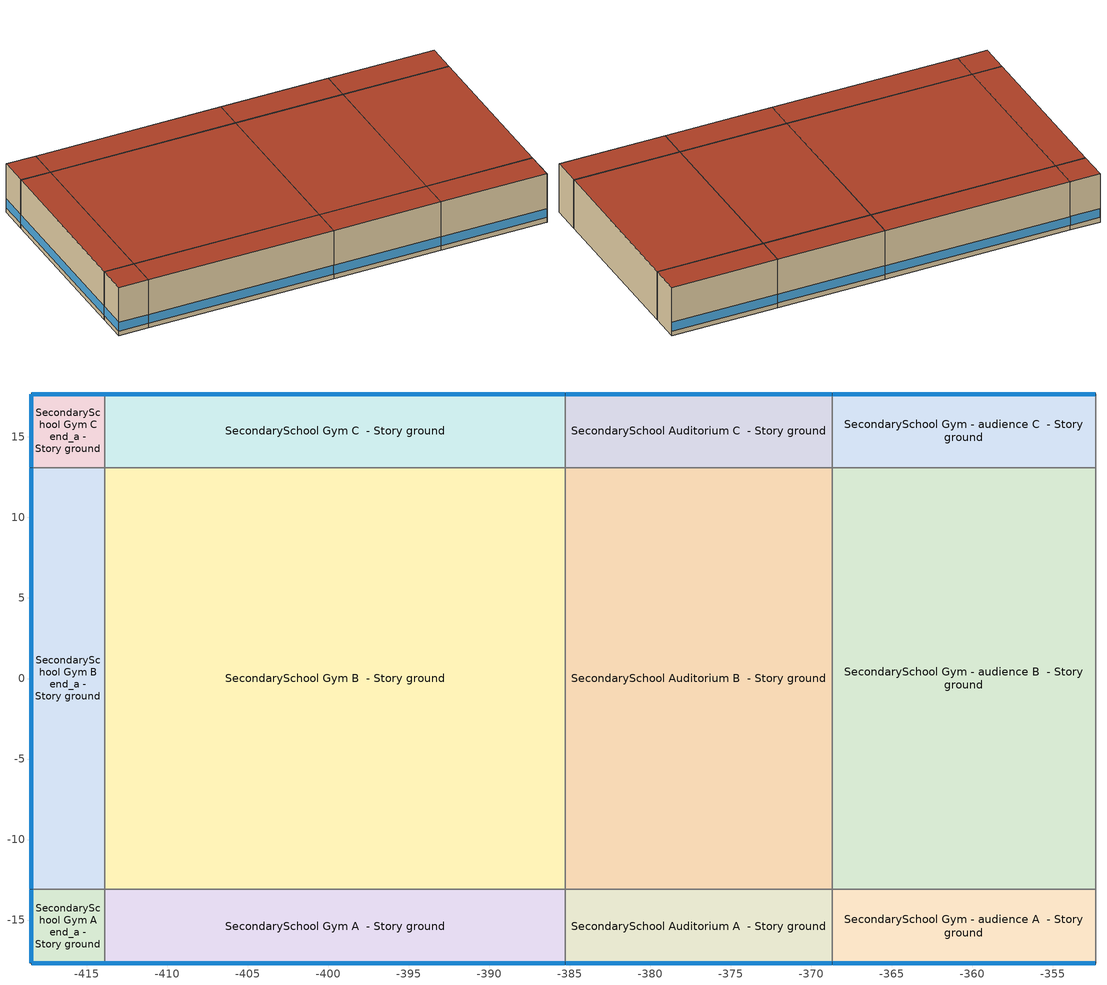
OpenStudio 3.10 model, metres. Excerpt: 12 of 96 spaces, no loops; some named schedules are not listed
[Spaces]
SecondarySchool Gym A end_a - Story ground
 floor ground (Foundation F 1.26W/m*K Perim 9.14m Area 20.9m2): -418.44,-17.67 -418.44,-13.09 -413.86,-13.09 -413.86,-17.67 z0
 wall outside (SecondarySchool Gym A end_a - Story ground Wall 4 c tbd): -418.44,-13.09 -418.44,-17.67 z0:7.92
 wall outside (SecondarySchool Gym A end_a - Story ground Wall 3 c tbd): -418.44,-17.67 -413.86,-17.67 z0:7.92
 wall to SecondarySchool Gym B end_a - Story ground: -413.86,-13.09 -418.44,-13.09 z0:7.92
 wall to SecondarySchool Gym A  - Story ground: -413.86,-17.67 -413.86,-13.09 z0:7.92
 window (Window U-0.56 SHGC 0.39): -418.41,-17.67 -413.89,-17.67 / -418.44,-13.12 -418.44,-17.64 z0.76:2.2
 roof outside (SecondarySchool Gym A end_a - Story ground RoofCeiling 1 c tbd): -413.86,-17.67 -413.86,-13.09 -418.44,-13.09 -418.44,-17.67 z7.92
SecondarySchool Gym B end_a - Story ground
 floor ground (Foundation F 1.26W/m*K Perim 26.19m Area 119.73m2): -418.44,-13.09 -418.44,13.09 -413.86,13.09 -413.86,-13.09 z0
 wall outside (SecondarySchool Gym B end_a - Story ground Wall 4 c tbd): -418.44,13.09 -418.44,-13.09 z0:7.92
 wall to SecondarySchool Gym C end_a - Story ground: -413.86,13.09 -418.44,13.09 z0:7.92
 wall to SecondarySchool Gym B  - Story ground: -413.86,-13.09 -413.86,13.09 z0:7.92
 window (Window U-0.56 SHGC 0.39): -418.44,13.07 -418.44,-13.07 z0.76:2.19
 roof outside (SecondarySchool Gym B end_a - Story ground RoofCeiling 1 c tbd): -413.86,-13.09 -413.86,13.09 -418.44,13.09 -418.44,-13.09 z7.92
SecondarySchool Gym C end_a - Story ground
 floor ground (Foundation F 1.26W/m*K Perim 9.14m Area 20.9m2): -418.44,13.09 -418.44,17.67 -413.86,17.67 -413.86,13.09 z0
 wall outside (SecondarySchool Gym C end_a - Story ground Wall 4 c tbd): -418.44,17.67 -418.44,13.09 z0:7.92
 wall outside (SecondarySchool Gym C end_a - Story ground Wall 1 c tbd): -413.86,17.67 -418.44,17.67 z0:7.92
 wall to SecondarySchool Gym C  - Story ground: -413.86,13.09 -413.86,17.67 z0:7.92
 window (Window U-0.56 SHGC 0.39): -413.89,17.67 -418.41,17.67 / -418.44,17.64 -418.44,13.12 z0.76:2.2
 roof outside (SecondarySchool Gym C end_a - Story ground RoofCeiling 1 c tbd): -413.86,13.09 -413.86,17.67 -418.44,17.67 -418.44,13.09 z7.92
SecondarySchool Gym A  - Story ground
 floor ground (Foundation F 1.26W/m*K Perim 28.59m Area 130.72m2): -413.86,-17.67 -413.86,-13.09 -385.27,-13.09 -385.27,-17.67 z0
 wall outside (SecondarySchool Gym A  - Story ground Wall 1 c tbd): -413.86,-17.67 -385.27,-17.67 z0:7.92
 wall to SecondarySchool Gym B  - Story ground: -385.27,-13.09 -413.86,-13.09 z0:7.92
 wall to SecondarySchool Auditorium A  - Story ground: -385.27,-17.67 -385.27,-13.09 z0:7.92
 window (Window U-0.56 SHGC 0.39): -413.84,-17.67 -385.3,-17.67 z0.76:2.19
 roof outside (SecondarySchool Gym A  - Story ground RoofCeiling 1 c tbd): -385.27,-17.67 -385.27,-13.09 -413.86,-13.09 -413.86,-17.67 z7.92
SecondarySchool Gym B  - Story ground
 floor ground (Foundation F 1.26W/m*K Perim 0.0m Area 748.76m2): -413.86,-13.09 -413.86,13.09 -385.27,13.09 -385.27,-13.09 z0
 wall to SecondarySchool Gym C  - Story ground: -385.27,13.09 -413.86,13.09 z0:7.92
 wall to SecondarySchool Auditorium B  - Story ground: -385.27,-13.09 -385.27,13.09 z0:7.92
 roof outside: -385.27,-13.09 -385.27,13.09 -413.86,13.09 -413.86,-13.09 z7.92
SecondarySchool Gym C  - Story ground
 floor ground (Foundation F 1.26W/m*K Perim 28.59m Area 130.72m2): -413.86,13.09 -413.86,17.67 -385.27,17.67 -385.27,13.09 z0
 wall outside (SecondarySchool Gym C  - Story ground Wall 4 c tbd): -385.27,17.67 -413.86,17.67 z0:7.92
 wall to SecondarySchool Auditorium C  - Story ground: -385.27,13.09 -385.27,17.67 z0:7.92
 window (Window U-0.56 SHGC 0.39): -385.3,17.67 -413.84,17.67 z0.76:2.19
 roof outside (SecondarySchool Gym C  - Story ground RoofCeiling 1 c tbd): -385.27,13.09 -385.27,17.67 -413.86,17.67 -413.86,13.09 z7.92
SecondarySchool Auditorium A  - Story ground
 floor ground (Foundation F 1.26W/m*K Perim 16.57m Area 75.74m2): -385.27,-17.67 -385.27,-13.09 -368.71,-13.09 -368.71,-17.67 z0
 wall outside (SecondarySchool Auditorium A  - Story ground Wall 2 c tbd): -385.27,-17.67 -368.71,-17.67 z0:7.92
 wall to SecondarySchool Auditorium B  - Story ground: -368.71,-13.09 -385.27,-13.09 z0:7.92
 wall to SecondarySchool Gym - audience A  - Story ground: -368.71,-17.67 -368.71,-13.09 z0:7.92
 window (Window U-0.56 SHGC 0.39): -385.25,-17.67 -368.73,-17.67 z0.76:2.19
 roof outside (SecondarySchool Auditorium A  - Story ground RoofCeiling 1 c tbd): -368.71,-17.67 -368.71,-13.09 -385.27,-13.09 -385.27,-17.67 z7.92
SecondarySchool Auditorium B  - Story ground
 floor ground (Foundation F 1.26W/m*K Perim 0.0m Area 433.82m2): -385.27,-13.09 -385.27,13.09 -368.71,13.09 -368.71,-13.09 z0
 wall to SecondarySchool Auditorium C  - Story ground: -368.71,13.09 -385.27,13.09 z0:7.92
 wall to SecondarySchool Gym - audience B  - Story ground: -368.71,-13.09 -368.71,13.09 z0:7.92
 roof outside: -368.71,-13.09 -368.71,13.09 -385.27,13.09 -385.27,-13.09 z7.92
SecondarySchool Auditorium C  - Story ground
 floor ground (Foundation F 1.26W/m*K Perim 16.57m Area 75.74m2): -385.27,13.09 -385.27,17.67 -368.71,17.67 -368.71,13.09 z0
 wall outside (SecondarySchool Auditorium C  - Story ground Wall 1 c tbd): -368.71,17.67 -385.27,17.67 z0:7.92
 wall to SecondarySchool Gym - audience C  - Story ground: -368.71,13.09 -368.71,17.67 z0:7.92
 window (Window U-0.56 SHGC 0.39): -368.73,17.67 -385.25,17.67 z0.76:2.19
 roof outside (SecondarySchool Auditorium C  - Story ground RoofCeiling 1 c tbd): -368.71,13.09 -368.71,17.67 -385.27,17.67 -385.27,13.09 z7.92
SecondarySchool Gym - audience A  - Story ground
 floor ground (Foundation F 1.26W/m*K Perim 16.36m Area 74.82m2): -368.71,-17.67 -368.71,-13.09 -352.34,-13.09 -352.34,-17.67 z0
 wall outside (SecondarySchool Gym - audience A  - Story ground Wall 3 c tbd): -368.71,-17.67 -352.34,-17.67 z0:7.92
 wall to SecondarySchool Gym - audience B  - Story ground: -352.34,-13.09 -368.71,-13.09 z0:7.92
 wall to SecondarySchool Gym - audience A end_b - Story ground: -352.34,-17.67 -352.34,-13.09 z0:7.92
 window (Window U-0.56 SHGC 0.39): -368.68,-17.67 -352.37,-17.67 z0.76:2.19
 roof outside (SecondarySchool Gym - audience A  - Story ground RoofCeiling 1 c tbd): -352.34,-17.67 -352.34,-13.09 -368.71,-13.09 -368.71,-17.67 z7.92
SecondarySchool Gym - audience B  - Story ground
 floor ground (Foundation F 1.26W/m*K Perim 0.0m Area 428.56m2): -368.71,-13.09 -368.71,13.09 -352.34,13.09 -352.34,-13.09 z0
 wall to SecondarySchool Gym - audience C  - Story ground: -352.34,13.09 -368.71,13.09 z0:7.92
 wall to SecondarySchool Gym - audience B end_b - Story ground: -352.34,-13.09 -352.34,13.09 z0:7.92
 roof outside: -352.34,-13.09 -352.34,13.09 -368.71,13.09 -368.71,-13.09 z7.92
SecondarySchool Gym - audience C  - Story ground
 floor ground (Foundation F 1.26W/m*K Perim 16.36m Area 74.82m2): -368.71,13.09 -368.71,17.67 -352.34,17.67 -352.34,13.09 z0
 wall outside (SecondarySchool Gym - audience C  - Story ground Wall 2 c tbd): -352.34,17.67 -368.71,17.67 z0:7.92
 wall to SecondarySchool Gym - audience C end_b - Story ground: -352.34,13.09 -352.34,17.67 z0:7.92
 window (Window U-0.56 SHGC 0.39): -352.37,17.67 -368.68,17.67 z0.76:2.19
 roof outside (SecondarySchool Gym - audience C  - Story ground RoofCeiling 1 c tbd): -352.34,13.09 -352.34,17.67 -368.71,17.67 -368.71,13.09 z7.92
[Building]
ComStock DOE Ref 1980-2004|SecondarySchool: North Axis {deg}=180; Default Construction Set=ComStock DOE Ref 1980-2004 - SecSchl - ASHRAE 169-2013-4C; Default Schedule Set=Building Default Schedule Set; Standards Building Type=SecondarySchool
[Site]
Medford Jackson Cou_OR_USA: Latitude {deg}=42.39; Longitude {deg}=-122.87; Time Zone {hr}=-8; Elevation {m}=405; Terrain=City
[Site:WaterMainsTemperature]
Calculation Method=Correlation; Annual Average Outdoor Air Temperature {C}=13.1983; Maximum Difference In Monthly Average Outdoor Air Temperatures {deltaC}=21.62
[SizingPeriod:DesignDay] Barometric Pressure {Pa}=96553; Rain Indicator=No; Snow Indicator=No; Day of Month=21; Daylight Saving Time Indicator=No; Humidity Condition Type=Wetbulb; Dry-Bulb Temperature Range Modifier Type=DefaultMultipliers
Name | Maximum Dry-Bulb Temperature {C} | Daily Dry-Bulb Temperature Range {deltaC} | Wind Speed {m/s} | Wind Direction {deg} | Month | Day Type | Wetbulb or DewPoint at Maximum Dry-Bulb {C} | Solar Model Indicator | ASHRAE Clear Sky Optical Depth for Beam Irradiance | ASHRAE Clear Sky Optical Depth for Diffuse Irradiance | Sky Clearness
Medford Jackson Cou Ann Clg .4% Condns DB=>MWB 1 | 37.3 | 17.8 | 3.9 | 290 | 7 | SummerDesignDay | 19.4 | ASHRAETau | 0.333 | 2.501
Medford Jackson Cou Ann Clg .4% Condns WB=>MDB 1 | 34.6 | 17.8 | 3.9 | 290 | 7 | SummerDesignDay | 20.5 | ASHRAETau | 0.333 | 2.501
Medford Jackson Cou Ann Htg 99.6% Condns DB 1 | -5 | 0 | 0.9 | 0 | 12 | WinterDesignDay | -5 | ASHRAEClearSky |  |  | 0
Medford Jackson Cou August .4% Condns DB=>MCWB 1 | 39.7 | 18.1 | 3.9 | 290 | 8 | SummerDesignDay | 20.1 | ASHRAETau | 0.338 | 2.534
[ClimateZones]
Climate Zone Institution Name 1=ASHRAE; Climate Zone Document Name 1=ANSI/ASHRAE Standard 169; Climate Zone Document Year 1=2006; Climate Zone Value 1=ASHRAE 169-2013-4C
[Site:GroundTemperature:FCfactorMethod]
January Ground Temperature {C}=13.14; February Ground Temperature {C}=7.26; March Ground Temperature {C}=3.78; April Ground Temperature {C}=6.1; May Ground Temperature {C}=4.73; June Ground Temperature {C}=7.82; July Ground Temperature {C}=11.61; August Ground Temperature {C}=17.15; September Ground Temperature {C}=19.69; October Ground Temperature {C}=25.4; November Ground Temperature {C}=23.49; December Ground Temperature {C}=18.21
[Construction:FfactorGroundFloor] F-Factor {W/m-K}=1.26344
Name | Area {m2} | PerimeterExposed {m}
Foundation F 1.26W/m*K Perim 26.19m Area 119.73m2 | 119.734 | 26.1885
Foundation F 1.26W/m*K Perim 16.36m Area 74.82m2 | 74.8187 | 16.3646
Foundation F 1.26W/m*K Perim 0.0m Area 428.56m2 | 428.563 | 0
Foundation F 1.26W/m*K Perim 16.57m Area 75.74m2 | 75.736 | 16.5652
Foundation F 1.26W/m*K Perim 28.59m Area 130.72m2 | 130.719 | 28.5912
Foundation F 1.26W/m*K Perim 0.0m Area 748.76m2 | 748.761 | 0
Foundation F 1.26W/m*K Perim 9.14m Area 20.9m2 | 20.9032 | 9.144
Foundation F 1.26W/m*K Perim 0.0m Area 433.82m2 | 433.817 | 0
[DefaultConstructionSet]
ComStock DOE Ref 1980-2004 - SecSchl - ASHRAE 169-2013-4C: Default Exterior Surface Constructions=Default Surface Constructions 1; Default Interior Surface Constructions=Default Surface Constructions 2; Default Ground Contact Surface Constructions=Default Surface Constructions 3; Default Exterior SubSurface Constructions=Default Sub Surface Constructions 1; Default Interior SubSurface Constructions=Default Sub Surface Constructions 2; Interior Partition Construction=Typical Interior Partition
[DefaultSurfaceConstructions]
Name | Floor Construction | Wall Construction | Roof Ceiling Construction
Default Surface Constructions 1 | Typical Insulated Exterior Mass Floor | Typical Insulated Exterior Mass Wall R-10.0 | Typical IEAD Roof R-15.63
Default Surface Constructions 2 | Typical Interior Floor | Typical Interior Wall | Typical Interior Ceiling
Default Surface Constructions 3 | Typical Insulated Carpeted 6in Slab Floor | Typical Insulated Basement Mass Wall R-9.01
[Construction]
Typical Insulated Exterior Mass Floor: Typical Insulation R-8.69, 4 in. Normalweight Concrete Floor, Typical Carpet Pad
Typical IEAD Roof R-15.63: Roof Membrane, Typical Insulation R-14.51, Metal Roof Surface
Typical Interior Floor: 100mm Normalweight concrete floor, CP02 CARPET PAD
Typical Interior Wall: G01 13mm gypsum board, G01 13mm gypsum board
Typical Interior Ceiling: CP02 CARPET PAD, 100mm Normalweight concrete floor
Typical Insulated Carpeted 6in Slab Floor: 6 in. Normalweight Concrete Floor, Typical Carpet Pad
Typical Insulated Basement Mass Wall R-9.01: Typical Insulation R-7.46, 8 in. Concrete Block Basement Wall
U 0.72 SHGC 0.39 Simple Glazing: U 0.72 SHGC 0.39 Simple Glazing
Typical Insulated Metal Door: F08 Metal surface, Typical Insulation R-7.61
U 0.88 SHGC 0.16 Sgl Ref-A-L Clr 6mm: REF A CLEAR LO 6MM
Typical Overhead Door: Typical Insulation R-7.61
Typical Interior Window: Clear 3mm
Typical Interior Door; Typical Interior Partition: G05 25mm wood
Typical Insulated Exterior Mass Wall R-10.0: 1IN Stucco, 8IN CONCRETE HW RefBldg, Typical Insulation R-7.61, 1/2IN Gypsum
InteriorFurnishings: Std Wood 6inch
Window U-0.56 SHGC 0.39: Simple Glazing Double - LowE - Clear - Aluminum
SecondarySchool Auditorium A  - Story ground RoofCeiling 1 c tbd: Roof Membrane, SecondarySchool Auditorium A  - Story ground RoofCeiling 1 m tbd, Metal Roof Surface
SecondarySchool Auditorium A  - Story ground Wall 2 c tbd: 1IN Stucco, 8IN CONCRETE HW RefBldg, SecondarySchool Auditorium A  - Story ground Wall 2 m tbd, 1/2IN Gypsum
SecondarySchool Auditorium C  - Story ground RoofCeiling 1 c tbd: Roof Membrane, SecondarySchool Auditorium C  - Story ground RoofCeiling 1 m tbd, Metal Roof Surface
SecondarySchool Auditorium C  - Story ground Wall 1 c tbd: 1IN Stucco, 8IN CONCRETE HW RefBldg, SecondarySchool Auditorium C  - Story ground Wall 1 m tbd, 1/2IN Gypsum
SecondarySchool Gym - audience A  - Story ground RoofCeiling 1 c tbd: Roof Membrane, SecondarySchool Gym - audience A  - Story ground RoofCeiling ... m tbd, Metal Roof Surface
SecondarySchool Gym - audience A  - Story ground Wall 3 c tbd: 1IN Stucco, 8IN CONCRETE HW RefBldg, SecondarySchool Gym - audience A  - Story ground Wall 3 m tbd, 1/2IN Gypsum
SecondarySchool Gym - audience C  - Story ground RoofCeiling 1 c tbd: Roof Membrane, SecondarySchool Gym - audience C  - Story ground RoofCeiling ... m tbd, Metal Roof Surface
SecondarySchool Gym - audience C  - Story ground Wall 2 c tbd: 1IN Stucco, 8IN CONCRETE HW RefBldg, SecondarySchool Gym - audience C  - Story ground Wall 2 m tbd, 1/2IN Gypsum
SecondarySchool Gym A  - Story ground RoofCeiling 1 c tbd: Roof Membrane, SecondarySchool Gym A  - Story ground RoofCeiling 1 m tbd, Metal Roof Surface
SecondarySchool Gym A  - Story ground Wall 1 c tbd: 1IN Stucco, 8IN CONCRETE HW RefBldg, SecondarySchool Gym A  - Story ground Wall 1 m tbd, 1/2IN Gypsum
SecondarySchool Gym A end_a - Story ground RoofCeiling 1 c tbd: Roof Membrane, SecondarySchool Gym A end_a - Story ground RoofCeiling 1 m tbd, Metal Roof Surface
SecondarySchool Gym A end_a - Story ground Wall 3 c tbd: 1IN Stucco, 8IN CONCRETE HW RefBldg, SecondarySchool Gym A end_a - Story ground Wall 3 m tbd, 1/2IN Gypsum
SecondarySchool Gym A end_a - Story ground Wall 4 c tbd: 1IN Stucco, 8IN CONCRETE HW RefBldg, SecondarySchool Gym A end_a - Story ground Wall 4 m tbd, 1/2IN Gypsum
SecondarySchool Gym B end_a - Story ground RoofCeiling 1 c tbd: Roof Membrane, SecondarySchool Gym B end_a - Story ground RoofCeiling 1 m tbd, Metal Roof Surface
SecondarySchool Gym B end_a - Story ground Wall 4 c tbd: 1IN Stucco, 8IN CONCRETE HW RefBldg, SecondarySchool Gym B end_a - Story ground Wall 4 m tbd, 1/2IN Gypsum
SecondarySchool Gym C  - Story ground RoofCeiling 1 c tbd: Roof Membrane, SecondarySchool Gym C  - Story ground RoofCeiling 1 m tbd, Metal Roof Surface
SecondarySchool Gym C  - Story ground Wall 4 c tbd: 1IN Stucco, 8IN CONCRETE HW RefBldg, SecondarySchool Gym C  - Story ground Wall 4 m tbd, 1/2IN Gypsum
SecondarySchool Gym C end_a - Story ground RoofCeiling 1 c tbd: Roof Membrane, SecondarySchool Gym C end_a - Story ground RoofCeiling 1 m tbd, Metal Roof Surface
SecondarySchool Gym C end_a - Story ground Wall 1 c tbd: 1IN Stucco, 8IN CONCRETE HW RefBldg, SecondarySchool Gym C end_a - Story ground Wall 1 m tbd, 1/2IN Gypsum
SecondarySchool Gym C end_a - Story ground Wall 4 c tbd: 1IN Stucco, 8IN CONCRETE HW RefBldg, SecondarySchool Gym C end_a - Story ground Wall 4 m tbd, 1/2IN Gypsum
[Material:NoMass] Roughness=Smooth; Thermal Absorptance=0.9; Solar Absorptance=0.7
Name | Thermal Resistance {m2-K/W} | Visible Absorptance
Typical Insulation R-8.69 | 1.53052 | 0.7
Typical Carpet Pad; CP02 CARPET PAD | 0.21648 | 0.8
Typical Insulation R-14.51 | 2.55496 | 0.7
Typical Insulation R-7.46 | 1.31358 | 0.7
Typical Insulation R-7.61 | 1.34047 | 0.7
SecondarySchool Auditorium A  - Story ground RoofCeiling 1 m tbd; SecondarySchool Auditorium C  - Story ground RoofCeiling 1 m tbd; SecondarySchool Gym - audience A  - Story ground RoofCeiling ... m tbd; SecondarySchool Gym - audience C  - Story ground RoofCeiling ... m tbd; SecondarySchool Gym A  - Story ground RoofCeiling 1 m tbd; SecondarySchool Gym B end_a - Story ground RoofCeiling 1 m tbd; SecondarySchool Gym C  - Story ground RoofCeiling 1 m tbd | 2.21976 | 0.7
SecondarySchool Auditorium A  - Story ground Wall 2 m tbd; SecondarySchool Auditorium C  - Story ground Wall 1 m tbd | 1.14131 | 0.7
SecondarySchool Gym - audience A  - Story ground Wall 3 m tbd; SecondarySchool Gym - audience C  - Story ground Wall 2 m tbd | 1.14118 | 0.7
SecondarySchool Gym A  - Story ground Wall 1 m tbd; SecondarySchool Gym C  - Story ground Wall 4 m tbd | 1.1459 | 0.7
SecondarySchool Gym A end_a - Story ground RoofCeiling 1 m tbd; SecondarySchool Gym C end_a - Story ground RoofCeiling 1 m tbd | 1.96231 | 0.7
SecondarySchool Gym A end_a - Story ground Wall 3 m tbd; SecondarySchool Gym A end_a - Story ground Wall 4 m tbd; SecondarySchool Gym C end_a - Story ground Wall 1 m tbd; SecondarySchool Gym C end_a - Story ground Wall 4 m tbd | 1.11321 | 0.7
SecondarySchool Gym B end_a - Story ground Wall 4 m tbd | 1.14532 | 0.7
[Material] Thermal Absorptance=0.9
Name | Roughness | Thickness {m} | Conductivity {W/m-K} | Density {kg/m3} | Specific Heat {J/kg-K} | Solar Absorptance | Visible Absorptance
4 in. Normalweight Concrete Floor | MediumRough | 0.1016 | 2.31 | 2322 | 832 | 0.7 | 0.7
Roof Membrane | VeryRough | 0.0095 | 0.16 | 1121.29 | 1460 | 0.7 | 0.7
Metal Roof Surface; F08 Metal surface | Smooth | 0.0008 | 45.28 | 7824 | 500 | 0.7 | 0.7
100mm Normalweight concrete floor | MediumRough | 0.1016 | 2.31045 | 2322 | 832.557 | 0.7 | 0.7
G01 13mm gypsum board | Smooth | 0.0127 | 0.160031 | 800.001 | 1090.73 | 0.7 | 0.5
6 in. Normalweight Concrete Floor | MediumRough | 0.1524 | 2.31 | 2322 | 832 | 0.7 | 0.7
8 in. Concrete Block Basement Wall | MediumRough | 0.2032 | 1.326 | 1842 | 912 | 0.7 | 0.7
G05 25mm wood | MediumSmooth | 0.0254 | 0.15 | 608 | 1630 | 0.5 | 0.5
1IN Stucco | Smooth | 0.0253 | 0.6918 | 1858 | 837 | 0.7 | 0.92
8IN CONCRETE HW RefBldg | Rough | 0.2032 | 1.311 | 2240 | 836.8 | 0.7 | 0.7
1/2IN Gypsum | Smooth | 0.0127 | 0.16 | 784.9 | 830 | 0.4 | 0.4
Std Wood 6inch | MediumSmooth | 0.15 | 0.12 | 540 | 1210 | 0.7 | 0.7
[DefaultSubSurfaceConstructions]
Name | Fixed Window Construction | Operable Window Construction | Door Construction | Glass Door Construction | Overhead Door Construction | Tubular Daylight Dome Construction | Tubular Daylight Diffuser Construction
Default Sub Surface Constructions 1 | U 0.72 SHGC 0.39 Simple Glazing | U 0.72 SHGC 0.39 Simple Glazing | Typical Insulated Metal Door | U 0.88 SHGC 0.16 Sgl Ref-A-L Clr 6mm | Typical Overhead Door | Typical Interior Window | Typical Interior Window
Default Sub Surface Constructions 2 | Typical Interior Window | Typical Interior Window | Typical Interior Door
[WindowMaterial:SimpleGlazingSystem]
Name | U-Factor {W/m2-K} | Solar Heat Gain Coefficient | Visible Transmittance
U 0.72 SHGC 0.39 Simple Glazing | 4.08835 | 0.39 | 0.81
Simple Glazing Double - LowE - Clear - Aluminum | 3.17415 | 0.386 | 0.591
[WindowMaterial:Glazing] Optical Data Type=SpectralAverage; Infrared Transmittance at Normal Incidence=0; Front Side Infrared Hemispherical Emissivity=0.84; Conductivity {W/m-K}=0.9; Dirt Correction Factor for Solar and Visible Transmittance=1; Solar Diffusing=No
Name | Thickness {m} | Solar Transmittance at Normal Incidence | Front Side Solar Reflectance at Normal Incidence | Back Side Solar Reflectance at Normal Incidence | Visible Transmittance at Normal Incidence | Front Side Visible Reflectance at Normal Incidence | Back Side Visible Reflectance at Normal Incidence | Back Side Infrared Hemispherical Emissivity
REF A CLEAR LO 6MM | 0.006 | 0.066 | 0.341 | 0.493 | 0.08 | 0.41 | 0.37 | 0.4
Clear 3mm | 0.003 | 0.837 | 0.075 | 0.075 | 0.898 | 0.081 | 0.081 | 0.84
[SpaceType] Standards Building Type=SecondarySchool
Name | Default Schedule Set | Design Specification Outdoor Air Object | Standards Space Type
SecondarySchool Auditorium - ComStock DOE Ref 1980-2004 | SecondarySchool Auditorium Schedule Set | SecondarySchool Auditorium Ventilation | Auditorium
SecondarySchool Gym - audience - ComStock DOE Ref 1980-2004 | SecondarySchool Gym - audience Schedule Set | SecondarySchool Gym - audience Ventilation | Gym - audience
SecondarySchool Gym - ComStock DOE Ref 1980-2004 | SecondarySchool Gym Schedule Set | SecondarySchool Gym Ventilation | Gym
[BuildingStory]
Story ground: Nominal Z Coordinate {m}=0; Nominal Floor to Floor Height {m}=3.9624
[Space] Building Story=Story ground
Name | Space Type | Thermal Zone
SecondarySchool Gym A end_a - Story ground | SecondarySchool Gym - ComStock DOE Ref 1980-2004 | Zone SecondarySchool Gym A end_a - Story ground
SecondarySchool Gym B end_a - Story ground | SecondarySchool Gym - ComStock DOE Ref 1980-2004 | Zone SecondarySchool Gym B end_a - Story ground
SecondarySchool Gym C end_a - Story ground | SecondarySchool Gym - ComStock DOE Ref 1980-2004 | Zone SecondarySchool Gym C end_a - Story ground
SecondarySchool Gym A  - Story ground | SecondarySchool Gym - ComStock DOE Ref 1980-2004 | Zone SecondarySchool Gym A  - Story ground
SecondarySchool Gym B  - Story ground | SecondarySchool Gym - ComStock DOE Ref 1980-2004 | Zone SecondarySchool Gym B  - Story ground
SecondarySchool Gym C  - Story ground | SecondarySchool Gym - ComStock DOE Ref 1980-2004 | Zone SecondarySchool Gym C  - Story ground
SecondarySchool Auditorium A  - Story ground | SecondarySchool Auditorium - ComStock DOE Ref 1980-2004 | Zone SecondarySchool Auditorium A  - Story ground
SecondarySchool Auditorium B  - Story ground | SecondarySchool Auditorium - ComStock DOE Ref 1980-2004 | Zone SecondarySchool Auditorium B  - Story ground
SecondarySchool Auditorium C  - Story ground | SecondarySchool Auditorium - ComStock DOE Ref 1980-2004 | Zone SecondarySchool Auditorium C  - Story ground
SecondarySchool Gym - audience A  - Story ground | SecondarySchool Gym - audience - ComStock DOE Ref 1980-2004 | Zone SecondarySchool Gym - audience A  - Story ground
SecondarySchool Gym - audience B  - Story ground | SecondarySchool Gym - audience - ComStock DOE Ref 1980-2004 | Zone SecondarySchool Gym - audience B  - Story ground
SecondarySchool Gym - audience C  - Story ground | SecondarySchool Gym - audience - ComStock DOE Ref 1980-2004 | Zone SecondarySchool Gym - audience C  - Story ground
[ThermalZone] Multiplier=1; Use Ideal Air Loads=No
Name | Thermostat
Zone SecondarySchool Gym A end_a - Story ground | SecondarySchool Gym - ComStock DOE Ref 1980-2004 Thermostat 1
Zone SecondarySchool Gym B end_a - Story ground | SecondarySchool Gym - ComStock DOE Ref 1980-2004 Thermostat 3
Zone SecondarySchool Gym C end_a - Story ground | SecondarySchool Gym - ComStock DOE Ref 1980-2004 Thermostat 5
Zone SecondarySchool Gym A  - Story ground | SecondarySchool Gym - ComStock DOE Ref 1980-2004 Thermostat
Zone SecondarySchool Gym B  - Story ground | SecondarySchool Gym - ComStock DOE Ref 1980-2004 Thermostat 2
Zone SecondarySchool Gym C  - Story ground | SecondarySchool Gym - ComStock DOE Ref 1980-2004 Thermostat 4
Zone SecondarySchool Auditorium A  - Story ground | SecondarySchool Auditorium - ComStock DOE Ref 1980-2004 Thermostat
Zone SecondarySchool Auditorium B  - Story ground | SecondarySchool Auditorium - ComStock DOE Ref 1980-2004 Thermostat 1
Zone SecondarySchool Auditorium C  - Story ground | SecondarySchool Auditorium - ComStock DOE Ref 1980-2004 Thermostat 2
Zone SecondarySchool Gym - audience A  - Story ground | SecondarySchool Gym - audience - ComStock DOE Ref 1980-2004 Thermostat
Zone SecondarySchool Gym - audience B  - Story ground | SecondarySchool Gym - audience - ComStock DOE Ref 1980-2004 Thermostat 2
Zone SecondarySchool Gym - audience C  - Story ground | SecondarySchool Gym - audience - ComStock DOE Ref 1980-2004 Thermostat 4
[People:Definition] Number of People Calculation Method=People/Area; Fraction Radiant=0.3
Name | People per Space Floor Area {person/m2}
SecondarySchool Auditorium People Definition; SecondarySchool Gym People Definition | 1.0004
SecondarySchool Gym - audience People Definition | 0.300313
[People] Work Efficiency Schedule=Work Efficiency Schedule; Clothing Insulation Schedule=Clothing Schedule; Air Velocity Schedule=Air Velocity Schedule; Multiplier=1
Name | People Definition | Space or SpaceType
SecondarySchool Auditorium People | SecondarySchool Auditorium People Definition | SecondarySchool Auditorium - ComStock DOE Ref 1980-2004
SecondarySchool Gym People | SecondarySchool Gym People Definition | SecondarySchool Gym - ComStock DOE Ref 1980-2004
SecondarySchool Gym - audience People | SecondarySchool Gym - audience People Definition | SecondarySchool Gym - audience - ComStock DOE Ref 1980-2004
[Lights:Definition] Design Level Calculation Method=Watts/Area; Fraction Visible=0.2; Return Air Fraction=0
Name | Watts per Space Floor Area {W/m2} | Fraction Radiant
SecondarySchool Gym - audience - ComStock DOE Ref 1980-2004 General Lights Definition; SecondarySchool Gym - ComStock DOE Ref 1980-2004 General Lights Definition | 8.2042 | 0.465
SecondarySchool Auditorium - ComStock DOE Ref 1980-2004 General Lights Definition | 1.29825 | 0.465
SecondarySchool Auditorium - ComStock DOE Ref 1980-2004 Wall Wash Lights Definition | 1.08131 | 0.125
[ElectricEquipment:Definition] Fraction Latent=0
Name | Design Level Calculation Method | Watts per Space Floor Area {W/m2} | Fraction Radiant | Fraction Lost | Design Level {W}
SecondarySchool Auditorium Elec Equip Definition | Watts/Area | 0.854897 | 0.5 | 0
SecondarySchool Gym Elec Equip Definition | Watts/Area | 1.72838 | 0.5 | 0
SecondarySchool Gym - audience Elec Equip Definition | Watts/Area | 0.850128 | 0.5 | 0
Elevator Lift Motor | EquipmentLevel |  | 0 | 1 | 18537
[ElectricEquipment]
Name | Electric Equipment Definition | Space or SpaceType | Schedule | Multiplier
SecondarySchool Auditorium Elec Equip | SecondarySchool Auditorium Elec Equip Definition | SecondarySchool Auditorium - ComStock DOE Ref 1980-2004 | Education_School BLDG_EQUIP_EndUseData BPR Adjusted
SecondarySchool Gym Elec Equip | SecondarySchool Gym Elec Equip Definition | SecondarySchool Gym - ComStock DOE Ref 1980-2004 | Education_School BLDG_EQUIP_EndUseData BPR Adjusted
SecondarySchool Gym - audience Elec Equip | SecondarySchool Gym - audience Elec Equip Definition | SecondarySchool Gym - audience - ComStock DOE Ref 1980-2004 | Education_School BLDG_EQUIP_EndUseData BPR Adjusted
2 Elevator Lift Motors | Elevator Lift Motor | SecondarySchool Gym B  - Story ground | Elevator Schedule 1 | 2
[DesignSpecification:OutdoorAir] Outdoor Air Method=Sum
Name | Outdoor Air Flow per Person {m3/s-person}
SecondarySchool Auditorium Ventilation | 0.00707921
SecondarySchool Gym Ventilation; SecondarySchool Gym - audience Ventilation | 0.00943895
[DefaultScheduleSet]
Name | Number of People Schedule | People Activity Level Schedule | Lighting Schedule | Electric Equipment Schedule | Hours of Operation Schedule
SecondarySchool Auditorium Schedule Set | SecondarySchool Auditorium Occ | SecondarySchool Activity | Education_School BLDG_LIGHT_EndUseData | Education_School BLDG_EQUIP_EndUseData
SecondarySchool Gym Schedule Set; SecondarySchool Gym - audience Schedule Set | SecondarySchool Gym Occ | SecondarySchool Activity | Education_School BLDG_LIGHT_EndUseData | Education_School BLDG_EQUIP_EndUseData
Building Default Schedule Set |  |  |  |  | Building Hours of Operation NonResidential
[Exterior:Lights:Definition]
Name | Design Level {W}
Parking Areas and Drives 0.04 W/ft^2 Def (W/ft^2) | 0.041
Building Facades 0.15 W/ft^2 Def (W/ft^2) | 0.15
Main Entries 30.0 W/ft Def (W/ft) | 30
Other Doors 20.0 W/ft Def (W/ft) | 20
[Exterior:Lights] Control Option=AstronomicalClock
Name | Exterior Lights Definition | Schedule | Multiplier
Parking Areas and Drives 0.04 W/ft^2 | Parking Areas and Drives 0.04 W/ft^2 Def (W/ft^2) | Always On Discrete | 50726.4
Building Facades 0.15 W/ft^2 | Building Facades 0.15 W/ft^2 Def (W/ft^2) | Schedule Ruleset 1 | 27661.5
Main Entries 30.0 W/ft | Main Entries 30.0 W/ft Def (W/ft) | Always On Discrete | 25
Other Doors 20.0 W/ft | Other Doors 20.0 W/ft Def (W/ft) | Always On Discrete | 15.3125
[ThermostatSetpoint:DualSetpoint] Heating Setpoint Temperature Schedule=SecondarySchool HtgSetp; Cooling Setpoint Temperature Schedule=SecondarySchool ClgSetp
SecondarySchool Auditorium - ComStock DOE Ref 1980-2004 Thermostat; SecondarySchool Auditorium - ComStock DOE Ref 1980-2004 Thermostat 1; SecondarySchool Auditorium - ComStock DOE Ref 1980-2004 Thermostat 2; SecondarySchool Gym - audience - ComStock DOE Ref 1980-2004 Thermostat; SecondarySchool Gym - audience - ComStock DOE Ref 1980-2004 Thermostat 2; SecondarySchool Gym - audience - ComStock DOE Ref 1980-2004 Thermostat 4; SecondarySchool Gym - ComStock DOE Ref 1980-2004 Thermostat; SecondarySchool Gym - ComStock DOE Ref 1980-2004 Thermostat 1; SecondarySchool Gym - ComStock DOE Ref 1980-2004 Thermostat 2; SecondarySchool Gym - ComStock DOE Ref 1980-2004 Thermostat 3; SecondarySchool Gym - ComStock DOE Ref 1980-2004 Thermostat 4; SecondarySchool Gym - ComStock DOE Ref 1980-2004 Thermostat 5
[InternalMass:Definition]
Internal Mass Definition 1: Construction=InteriorFurnishings; Design Level Calculation Method=SurfaceArea/Area; Surface Area per Space Floor Area=2
[InternalMass] Internal Mass Definition=Internal Mass Definition 1; Multiplier=1
Name | Space or SpaceType
SecondarySchool Gym - audience C  - Story ground Mass | SecondarySchool Gym - audience C  - Story ground
SecondarySchool Gym - audience B  - Story ground Mass | SecondarySchool Gym - audience B  - Story ground
SecondarySchool Gym - audience A  - Story ground Mass | SecondarySchool Gym - audience A  - Story ground
SecondarySchool Auditorium A  - Story ground Mass | SecondarySchool Auditorium A  - Story ground
SecondarySchool Gym C  - Story ground Mass | SecondarySchool Gym C  - Story ground
SecondarySchool Gym B  - Story ground Mass | SecondarySchool Gym B  - Story ground
SecondarySchool Gym C end_a - Story ground Mass | SecondarySchool Gym C end_a - Story ground
SecondarySchool Gym B end_a - Story ground Mass | SecondarySchool Gym B end_a - Story ground
SecondarySchool Gym A end_a - Story ground Mass | SecondarySchool Gym A end_a - Story ground
SecondarySchool Gym A  - Story ground Mass | SecondarySchool Gym A  - Story ground
SecondarySchool Auditorium B  - Story ground Mass | SecondarySchool Auditorium B  - Story ground
SecondarySchool Auditorium C  - Story ground Mass | SecondarySchool Auditorium C  - Story ground
[Lights] Schedule=Education_School BLDG_LIGHT_EndUseData BPR Adjusted; Fraction Replaceable=1
Name | Lights Definition | Space or SpaceType
SecondarySchool Gym - audience - ComStock DOE Ref 1980-2004 General Lighting | SecondarySchool Gym - audience - ComStock DOE Ref 1980-2004 General Lights Definition | SecondarySchool Gym - audience - ComStock DOE Ref 1980-2004
SecondarySchool Gym - ComStock DOE Ref 1980-2004 General Lighting | SecondarySchool Gym - ComStock DOE Ref 1980-2004 General Lights Definition | SecondarySchool Gym - ComStock DOE Ref 1980-2004
SecondarySchool Auditorium - ComStock DOE Ref 1980-2004 General Lighting | SecondarySchool Auditorium - ComStock DOE Ref 1980-2004 General Lights Definition | SecondarySchool Auditorium - ComStock DOE Ref 1980-2004
SecondarySchool Auditorium - ComStock DOE Ref 1980-2004 Wall Wash Lighting | SecondarySchool Auditorium - ComStock DOE Ref 1980-2004 Wall Wash Lights Definition | SecondarySchool Auditorium - ComStock DOE Ref 1980-2004
[SpaceInfiltration:DesignFlowRate] Design Flow Rate Calculation Method=Flow/ExteriorArea; Flow per Exterior Surface Area {m3/s-m2}=0.000619923; Velocity Term Coefficient=0; Density Basis=Outdoor
Name | Space or SpaceType | Schedule | Constant Term Coefficient | Temperature Term Coefficient | Velocity Squared Term Coefficient
SecondarySchool Gym - audience C  - Story ground HVAC On Infiltration | SecondarySchool Gym - audience C  - Story ground | Infiltration HVAC On Schedule 1 | 0.0725 | 0.0091 | 0.0893
SecondarySchool Gym - audience C  - Story ground HVAC Off Infiltration | SecondarySchool Gym - audience C  - Story ground | Infiltration HVAC Off Schedule 1 | 0 | 0.0174 | 0.1016
SecondarySchool Gym - audience B  - Story ground HVAC On Infiltration | SecondarySchool Gym - audience B  - Story ground | Infiltration HVAC On Schedule 1 | 0.0725 | 0.0091 | 0.0893
SecondarySchool Gym - audience B  - Story ground HVAC Off Infiltration | SecondarySchool Gym - audience B  - Story ground | Infiltration HVAC Off Schedule 1 | 0 | 0.0174 | 0.1016
SecondarySchool Gym - audience A  - Story ground HVAC On Infiltration | SecondarySchool Gym - audience A  - Story ground | Infiltration HVAC On Schedule 1 | 0.0725 | 0.0091 | 0.0893
SecondarySchool Gym - audience A  - Story ground HVAC Off Infiltration | SecondarySchool Gym - audience A  - Story ground | Infiltration HVAC Off Schedule 1 | 0 | 0.0174 | 0.1016
SecondarySchool Auditorium A  - Story ground HVAC On Infiltration | SecondarySchool Auditorium A  - Story ground | Infiltration HVAC On Schedule 1 | 0.0725 | 0.0091 | 0.0893
SecondarySchool Auditorium A  - Story ground HVAC Off Infiltration | SecondarySchool Auditorium A  - Story ground | Infiltration HVAC Off Schedule 1 | 0 | 0.0174 | 0.1016
SecondarySchool Gym C  - Story ground HVAC On Infiltration | SecondarySchool Gym C  - Story ground | Infiltration HVAC On Schedule 1 | 0.0725 | 0.0091 | 0.0893
SecondarySchool Gym C  - Story ground HVAC Off Infiltration | SecondarySchool Gym C  - Story ground | Infiltration HVAC Off Schedule 1 | 0 | 0.0174 | 0.1016
SecondarySchool Gym B  - Story ground HVAC On Infiltration | SecondarySchool Gym B  - Story ground | Infiltration HVAC On Schedule 1 | 0.0725 | 0.0091 | 0.0893
SecondarySchool Gym B  - Story ground HVAC Off Infiltration | SecondarySchool Gym B  - Story ground | Infiltration HVAC Off Schedule 1 | 0 | 0.0174 | 0.1016
SecondarySchool Gym C end_a - Story ground HVAC On Infiltration | SecondarySchool Gym C end_a - Story ground | Infiltration HVAC On Schedule 1 | 0.0725 | 0.0091 | 0.0893
SecondarySchool Gym C end_a - Story ground HVAC Off Infiltration | SecondarySchool Gym C end_a - Story ground | Infiltration HVAC Off Schedule 1 | 0 | 0.0174 | 0.1016
SecondarySchool Gym B end_a - Story ground HVAC On Infiltration | SecondarySchool Gym B end_a - Story ground | Infiltration HVAC On Schedule 1 | 0.0725 | 0.0091 | 0.0893
SecondarySchool Gym B end_a - Story ground HVAC Off Infiltration | SecondarySchool Gym B end_a - Story ground | Infiltration HVAC Off Schedule 1 | 0 | 0.0174 | 0.1016
SecondarySchool Gym A end_a - Story ground HVAC On Infiltration | SecondarySchool Gym A end_a - Story ground | Infiltration HVAC On Schedule 1 | 0.0725 | 0.0091 | 0.0893
SecondarySchool Gym A end_a - Story ground HVAC Off Infiltration | SecondarySchool Gym A end_a - Story ground | Infiltration HVAC Off Schedule 1 | 0 | 0.0174 | 0.1016
SecondarySchool Gym A  - Story ground HVAC On Infiltration | SecondarySchool Gym A  - Story ground | Infiltration HVAC On Schedule 1 | 0.0725 | 0.0091 | 0.0893
SecondarySchool Gym A  - Story ground HVAC Off Infiltration | SecondarySchool Gym A  - Story ground | Infiltration HVAC Off Schedule 1 | 0 | 0.0174 | 0.1016
SecondarySchool Auditorium B  - Story ground HVAC On Infiltration | SecondarySchool Auditorium B  - Story ground | Infiltration HVAC On Schedule 1 | 0.0725 | 0.0091 | 0.0893
SecondarySchool Auditorium B  - Story ground HVAC Off Infiltration | SecondarySchool Auditorium B  - Story ground | Infiltration HVAC Off Schedule 1 | 0 | 0.0174 | 0.1016
SecondarySchool Auditorium C  - Story ground HVAC On Infiltration | SecondarySchool Auditorium C  - Story ground | Infiltration HVAC On Schedule 1 | 0.0725 | 0.0091 | 0.0893
SecondarySchool Auditorium C  - Story ground HVAC Off Infiltration | SecondarySchool Auditorium C  - Story ground | Infiltration HVAC Off Schedule 1 | 0 | 0.0174 | 0.1016
[Schedule:Ruleset]
Name | Default Day Schedule | Summer Design Day Schedule | Winter Design Day Schedule
Clothing Schedule | Clothing Schedule Default Winter Clothes
Air Velocity Schedule | Air Velocity Schedule Default
Work Efficiency Schedule | Work Efficiency Schedule Default
SecondarySchool Auditorium Occ | SecondarySchool Auditorium Occ Default | SecondarySchool Auditorium Occ Summer Design Day | SecondarySchool Auditorium Occ Winter Design Day
SecondarySchool Activity | SecondarySchool Activity Default | SecondarySchool Activity Summer Design Day | SecondarySchool Activity Winter Design Day
Education_School BLDG_LIGHT_EndUseData | Education_School BLDG_LIGHT_EndUseData Default | Education_School BLDG_LIGHT_EndUseData Summer Design Day | Education_School BLDG_LIGHT_EndUseData Winter Design Day
Education_School BLDG_EQUIP_EndUseData | Education_School BLDG_EQUIP_EndUseData Default | Education_School BLDG_EQUIP_EndUseData Summer Design Day | Education_School BLDG_EQUIP_EndUseData Winter Design Day
SecondarySchool Gym Occ | SecondarySchool Gym Occ Default | SecondarySchool Gym Occ Summer Design Day | SecondarySchool Gym Occ Winter Design Day
Elevator Schedule 1 | 96 space(s) Occ Sch Default 1 | 96 space(s) Occ Sch Summer Design Day 1 | 96 space(s) Occ Sch Winter Design Day 1
Schedule Ruleset 1 | Schedule Day 29
SecondarySchool HtgSetp | SecondarySchool HtgSetp Default | Schedule Day 59 | Schedule Day 60
SecondarySchool ClgSetp | SecondarySchool ClgSetp Default | Schedule Day 57 | Schedule Day 58
Building Hours of Operation NonResidential | Building Hours of Operation NonResidential Default | Building Hours of Operation NonResidential Summer Design Day | Building Hours of Operation NonResidential Winter Design Day
Education_School BLDG_LIGHT_EndUseData BPR Adjusted | Education_School BLDG_LIGHT_EndUseData Default 1 | Education_School BLDG_LIGHT_EndUseData Summer Design Day 1 | Education_School BLDG_LIGHT_EndUseData Winter Design Day 1
Education_School BLDG_EQUIP_EndUseData BPR Adjusted | Education_School BLDG_EQUIP_EndUseData Default 1 | Education_School BLDG_EQUIP_EndUseData Summer Design Day 1 | Education_School BLDG_EQUIP_EndUseData Winter Design Day 1
Infiltration HVAC On Schedule 1 | 30 Zone VAV Occ Sch Default 1 | 30 Zone VAV Occ Sch Summer Design Day 1 | 30 Zone VAV Occ Sch Winter Design Day 1
Infiltration HVAC Off Schedule 1 | Infiltration HVAC Off Schedule Default Day Schedule | Infiltration HVAC Off Schedule Summer Design Day Schedule 1 | Infiltration HVAC Off Schedule Winter Design Day Schedule 1
[Schedule:Day]
SecondarySchool Activity Default: No, 21, 45, 120, 24, 0, 120
SecondarySchool Activity Winter Design Day; SecondarySchool Activity Summer Design Day: No, 24, 0, 120
Education_School BLDG_LIGHT_EndUseData Default: No, 0, 15, 0.121907, 0, 30, 0.121856, 0, 45, 0.121805, 1, 0, 0.121753, 1, 15, 0.121903, 1, 30, 0.122052, 1, 45, 0.122201, 2, 0, 0.122351, 2, 15, 0.122408, 2, 30, 0.122465, 2, 45, 0.122523, 3, 0, 0.12258, 3, 15, 0.126927, 3, 30, 0.131274, 3, 45, 0.135621, 4, 0, 0.139968, 4, 15, 0.162379, 4, 30, 0.18479, 4, 45, 0.207201, 5, 0, 0.229612, 5, 15, 0.281036, 5, 30, 0.332461, 5, 45, 0.383885, 6, 0, 0.43531, 6, 15, 0.475502, 6, 30, 0.515694, 6, 45, 0.555886, 7, 0, 0.596078, 7, 15, 0.599436, 7, 30, 0.602794, 7, 45, 0.606152, 8, 0, 0.609511, 8, 15, 0.621318, 8, 30, 0.633125, 8, 45, 0.644933, 9, 0, 0.65674, 9, 15, 0.648145, 9, 30, 0.63955, 9, 45, 0.640089, 10, 0, 0.640627, 10, 15, 0.641166, 10, 30, 0.641705, 10, 45, 0.640612, 11, 0, 0.63952, 11, 15, 0.638427, 11, 30, 0.637335, 11, 45, 0.628809, 12, 0, 0.620283, 12, 15, 0.611757, 12, 30, 0.603231, 12, 45, 0.58861, 13, 0, 0.573989, 13, 15, 0.559368, 13, 30, 0.544746, 13, 45, 0.521564, 14, 0, 0.498381, 14, 15, 0.475199, 14, 30, 0.452016, 14, 45, 0.440954, 15, 0, 0.429893, 15, 15, 0.418831, 15, 30, 0.40777, 15, 45, 0.398376, 16, 0, 0.388982, 16, 15, 0.379587, 16, 30, 0.356275, 16, 45, 0.332962, 17, 0, 0.309649, 17, 15, 0.286336, 17, 30, 0.275833, 17, 45, 0.26533, 18, 0, 0.254827, 18, 15, 0.244324, 18, 30, 0.22977, 18, 45, 0.215216, 19, 0, 0.200661, 19, 15, 0.186107, 19, 30, 0.170527, 19, 45, 0.154947, 20, 0, 0.139366, 20, 15, 0.123786, 20, 30, 0.123508, 20, 45, 0.123231, 21, 0, 0.122953, 21, 15, 0.122676, 21, 30, 0.122637, 21, 45, 0.122598, 22, 0, 0.122559, 22, 15, 0.12252, 22, 30, 0.122419, 22, 45, 0.122317, 23, 0, 0.122215, 23, 15, 0.122113, 23, 30, 0.122061, 23, 45, 0.12201, 24, 0, 0.121959
Education_School BLDG_LIGHT_EndUseData Summer Design Day: No, 24, 0, 1
Education_School BLDG_LIGHT_EndUseData Winter Design Day; SecondarySchool Gym Occ Winter Design Day: No, 24, 0, 0
SecondarySchool Gym Occ Default: No, 4, 30, 0, 4, 45, 0.021875, 5, 0, 0.04375, 5, 15, 0.065625, 5, 30, 0.0875, 5, 45, 0.109375, 6, 0, 0.13125, 6, 15, 0.153125, 6, 30, 0.175, 6, 45, 0.196875, 7, 0, 0.21875, 7, 15, 0.240625, 7, 30, 0.2625, 7, 45, 0.284375, 8, 0, 0.30625, 8, 15, 0.328125, 8, 30, 0.35, 12, 0, 0.35, 12, 15, 0.39, 12, 30, 0.43, 12, 45, 0.47, 13, 0, 0.51, 13, 15, 0.55, 13, 30, 0.59, 13, 45, 0.63, 14, 0, 0.67, 14, 15, 0.71, 14, 30, 0.75, 14, 45, 0.79, 15, 0, 0.83, 15, 15, 0.87, 15, 30, 0.91, 15, 45, 0.95, 17, 15, 0.95, 17, 30, 0.870833, 17, 45, 0.791667, 18, 0, 0.7125, 18, 15, 0.633333, 18, 30, 0.554167, 18, 45, 0.475, 19, 0, 0.395833, 19, 15, 0.316667, 19, 30, 0.2375, 19, 45, 0.158333, 20, 0, 0.0791667, 20, 15, 0, 24, 0, 0
SecondarySchool Gym Occ Summer Design Day: No, 8, 0, 0, 21, 0, 0.35, 24, 0, 0
96 space(s) Occ Sch Default 1: 5, 0, 0, 5, 15, 0.216169, 5, 30, 0.432339, 5, 45, 0.648508, 6, 0, 0.864678, 6, 15, 0.648508, 6, 30, 0.432339, 6, 45, 0.216169, 7, 0, 0, 11, 30, 0, 11, 45, 0.0765082, 12, 0, 0.153016, 12, 15, 0.229525, 12, 30, 0.306033, 12, 45, 0.309625, 13, 0, 0.313217, 13, 15, 0.316808, 13, 30, 0.3204, 13, 45, 0.333989, 14, 0, 0.347577, 14, 15, 0.361165, 14, 30, 0.374753, 14, 45, 0.281065, 15, 0, 0.187377, 15, 15, 0.0936884, 15, 30, 0, 16, 15, 0, 16, 30, 0.0109297, 16, 45, 0.0218595, 17, 0, 0.0327892, 17, 15, 0.043719, 17, 30, 0.282789, 17, 45, 0.521859, 18, 0, 0.76093, 18, 15, 1, 18, 30, 0.75, 18, 45, 0.5, 19, 0, 0.25, 19, 15, 0, 24, 0, 0
96 space(s) Occ Sch Summer Design Day 1; 96 space(s) Occ Sch Winter Design Day 1; Building Hours of Operation NonResidential Winter Design Day; Building Hours of Operation NonResidential Summer Design Day; 30 Zone VAV Occ Sch Summer Design Day 1; 30 Zone VAV Occ Sch Winter Design Day 1: 24, 0, 1
Schedule Day 29: 6, 0, 0, 24, 0, 1
SecondarySchool HtgSetp Default: No, 6, 30, 14.4444, 18, 45, 20, 24, 0, 14.4444
SecondarySchool ClgSetp Default: No, 6, 30, 27.7778, 18, 45, 22.2222, 24, 0, 27.7778
Building Hours of Operation NonResidential Default: 6, 30, 0, 18, 45, 1, 24, 0, 0
30 Zone VAV Occ Sch Default 1: 5, 0, 0, 17, 0, 1, 24, 0, 0
Infiltration HVAC Off Schedule Default Day Schedule: 5, 0, 1, 17, 0, 0, 24, 0, 1
Infiltration HVAC Off Schedule Summer Design Day Schedule 1; Infiltration HVAC Off Schedule Winter Design Day Schedule 1: 24, 0, 0
Schedule Day 57; Schedule Day 58: 24, 0, 22.2222
Schedule Day 59; Schedule Day 60: 24, 0, 20
[Schedule:Rule]
Name | Schedule Ruleset | Rule Order | Day Schedule | Apply Saturday | Date Specification Type | Start Month | Start Day | End Month | End Day | Apply Sunday | Apply Monday | Apply Tuesday | Apply Wednesday | Apply Thursday | Apply Friday
Schedule Rule 8 | Education_School BLDG_LIGHT_EndUseData | 7 | Education_School BLDG_LIGHT_EndUseData Sat Day | Yes | DateRange | 1 | 1 | 6 | 16
Schedule Rule 9 | Education_School BLDG_LIGHT_EndUseData | 6 | Education_School BLDG_LIGHT_EndUseData Sat Day 1 | Yes | DateRange | 6 | 17 | 8 | 26
Schedule Rule 10 | Education_School BLDG_LIGHT_EndUseData | 5 | Education_School BLDG_LIGHT_EndUseData Sat Day 2 | Yes | DateRange | 8 | 27 | 12 | 31
Schedule Rule 11 | Education_School BLDG_LIGHT_EndUseData | 4 | Education_School BLDG_LIGHT_EndUseData Sun Day |  | DateRange | 1 | 1 | 6 | 16 | Yes
Schedule Rule 12 | Education_School BLDG_LIGHT_EndUseData | 3 | Education_School BLDG_LIGHT_EndUseData Sun Day 1 |  | DateRange | 6 | 17 | 8 | 26 | Yes
Schedule Rule 13 | Education_School BLDG_LIGHT_EndUseData | 2 | Education_School BLDG_LIGHT_EndUseData Sun Day 2 |  | DateRange | 8 | 27 | 12 | 31 | Yes
Schedule Rule 14 | Education_School BLDG_LIGHT_EndUseData | 1 | Education_School BLDG_LIGHT_EndUseData Wkdy Day |  | DateRange | 6 | 17 | 8 | 26 |  | Yes | Yes | Yes | Yes | Yes
Schedule Rule 15 | Education_School BLDG_LIGHT_EndUseData | 0 | Education_School BLDG_LIGHT_EndUseData Wkdy Day 1 |  | DateRange | 8 | 27 | 12 | 31 |  | Yes | Yes | Yes | Yes | Yes
Schedule Rule 27 | SecondarySchool Gym Occ | 7 | SecondarySchool Gym Occ Wkdy Day |  | DateRange | 9 | 1 | 12 | 31 |  | Yes | Yes | Yes | Yes | Yes
Schedule Rule 28 | SecondarySchool Gym Occ | 6 | SecondarySchool Gym Occ Wkdy|SmrDsn Day |  | DateRange | 7 | 1 | 9 | 1 |  | Yes | Yes | Yes | Yes | Yes
Schedule Rule 45 | Elevator Schedule 1 | 0 | Schedule Day 20 |  | DateRange | 1 | 7 | 12 | 30 | Yes
Schedule Rule 46 | Elevator Schedule 1 | 1 | Schedule Day 21 | Yes | DateRange | 1 | 6 | 12 | 29
Schedule Rule 47 | Elevator Schedule 1 | 2 | Schedule Day 22 |  | DateRange | 7 | 2 | 8 | 31 |  | Yes | Yes | Yes | Yes | Yes
Schedule Rule 64 | Building Hours of Operation NonResidential | 1 | Schedule Day 40 | Yes | DateRange | 1 | 6 | 12 | 29
Schedule Rule 65 | Building Hours of Operation NonResidential | 0 | Schedule Day 41 |  | DateRange | 1 | 7 | 12 | 30 | Yes
Schedule Rule 24 | SecondarySchool Activity | 1 | SecondarySchool Activity Default 1 | Yes | DateRange | 1 | 6 | 12 | 29
Schedule Rule 25 | SecondarySchool Activity | 0 | SecondarySchool Activity Default 2 |  | DateRange | 1 | 7 | 12 | 30 | Yes
Schedule Rule 26 | SecondarySchool Gym Occ | 5 | SecondarySchool Gym Occ Wknd Day 3 | Yes | DateRange | 9 | 1 | 12 | 29
Schedule Rule 73 | SecondarySchool Gym Occ | 4 | SecondarySchool Gym Occ Wknd Day 4 |  | DateRange | 9 | 2 | 12 | 30 | Yes
Schedule Rule 74 | SecondarySchool Gym Occ | 3 | SecondarySchool Gym Occ Wknd Day 5 |  | DateRange | 7 | 1 | 8 | 26 | Yes
Schedule Rule 75 | SecondarySchool Gym Occ | 2 | SecondarySchool Gym Occ Wknd Day 6 | Yes | DateRange | 7 | 7 | 8 | 25
Schedule Rule 76 | SecondarySchool Gym Occ | 1 | SecondarySchool Gym Occ Wknd Day 7 | Yes | DateRange | 1 | 6 | 6 | 30
Schedule Rule 77 | SecondarySchool Gym Occ | 0 | SecondarySchool Gym Occ Wknd Day 8 |  | DateRange | 1 | 7 | 6 | 24 | Yes
Schedule Rule 34 | SecondarySchool HtgSetp | 7 | SecondarySchool HtgSetp Default 1 | Yes | DateRange | 1 | 6 | 6 | 30
Schedule Rule 35 | SecondarySchool HtgSetp | 6 | SecondarySchool HtgSetp Default 2 |  | DateRange | 1 | 7 | 6 | 24 | Yes
Schedule Rule 36 | SecondarySchool HtgSetp | 5 | SecondarySchool HtgSetp Wknd|Wkdy Day 2 | Yes | DateRange | 9 | 1 | 12 | 29
Schedule Rule 87 | SecondarySchool HtgSetp | 4 | SecondarySchool HtgSetp Wknd|Wkdy Day 3 |  | DateRange | 9 | 2 | 12 | 30 | Yes
Schedule Rule 88 | SecondarySchool HtgSetp | 3 | SecondarySchool HtgSetp Wknd|Wkdy Day 4 |  | DateRange | 9 | 3 | 12 | 31 |  | Yes | Yes | Yes | Yes | Yes
Schedule Rule 89 | SecondarySchool HtgSetp | 2 | SecondarySchool HtgSetp Wknd|Wkdy Day 5 |  | DateRange | 7 | 1 | 8 | 26 | Yes
Schedule Rule 90 | SecondarySchool HtgSetp | 1 | SecondarySchool HtgSetp Wknd|Wkdy Day 6 |  | DateRange | 7 | 2 | 8 | 31 |  | Yes | Yes | Yes | Yes | Yes
Schedule Rule 91 | SecondarySchool HtgSetp | 0 | SecondarySchool HtgSetp Wknd|Wkdy Day 7 | Yes | DateRange | 7 | 7 | 8 | 25
Schedule Rule 60 | SecondarySchool ClgSetp | 7 | SecondarySchool ClgSetp Default 1 | Yes | DateRange | 1 | 6 | 6 | 30
Schedule Rule 61 | SecondarySchool ClgSetp | 6 | SecondarySchool ClgSetp Default 2 |  | DateRange | 1 | 7 | 6 | 24 | Yes
Schedule Rule 92 | SecondarySchool ClgSetp | 5 | SecondarySchool ClgSetp Wknd|Wkdy Day 2 | Yes | DateRange | 9 | 1 | 12 | 29
Schedule Rule 93 | SecondarySchool ClgSetp | 4 | SecondarySchool ClgSetp Wknd|Wkdy Day 3 |  | DateRange | 9 | 2 | 12 | 30 | Yes
Schedule Rule 94 | SecondarySchool ClgSetp | 3 | SecondarySchool ClgSetp Wknd|Wkdy Day 4 |  | DateRange | 9 | 3 | 12 | 31 |  | Yes | Yes | Yes | Yes | Yes
Schedule Rule 95 | SecondarySchool ClgSetp | 2 | SecondarySchool ClgSetp Wknd|Wkdy Day 5 |  | DateRange | 7 | 1 | 8 | 26 | Yes
Schedule Rule 96 | SecondarySchool ClgSetp | 1 | SecondarySchool ClgSetp Wknd|Wkdy Day 6 |  | DateRange | 7 | 2 | 8 | 31 |  | Yes | Yes | Yes | Yes | Yes
Schedule Rule 97 | SecondarySchool ClgSetp | 0 | SecondarySchool ClgSetp Wknd|Wkdy Day 7 | Yes | DateRange | 7 | 7 | 8 | 25
Schedule Rule 128 | Infiltration HVAC On Schedule 1 | 0 | Schedule Day 54 |  | DateRange | 1 | 7 | 12 | 30 | Yes
Schedule Rule 129 | Infiltration HVAC On Schedule 1 | 1 | Schedule Day 55 | Yes | DateRange | 1 | 6 | 12 | 29
Schedule Rule 130 | Infiltration HVAC On Schedule 1 | 2 | Schedule Day 56 |  | DateRange | 7 | 2 | 8 | 31 |  | Yes | Yes | Yes | Yes | Yes
Infiltration HVAC Off Schedule Schedule Day 0 Rule | Infiltration HVAC Off Schedule 1 | 2 | Infiltration HVAC Off Schedule Schedule Day 0 1 | No |  |  |  |  |  | Yes | No | No | No | No | No
Infiltration HVAC Off Schedule Schedule Day 1 Rule | Infiltration HVAC Off Schedule 1 | 1 | Infiltration HVAC Off Schedule Schedule Day 2 | Yes |  |  |  |  |  | No | No | No | No | No | No
Infiltration HVAC Off Schedule Schedule Day 3 Rule | Infiltration HVAC Off Schedule 1 | 0 | Infiltration HVAC Off Schedule Schedule Day 4 | No |  |  |  |  |  | No | Yes | Yes | Yes | Yes | Yes
[Schedule:Constant]
Always On Discrete: Value=1
